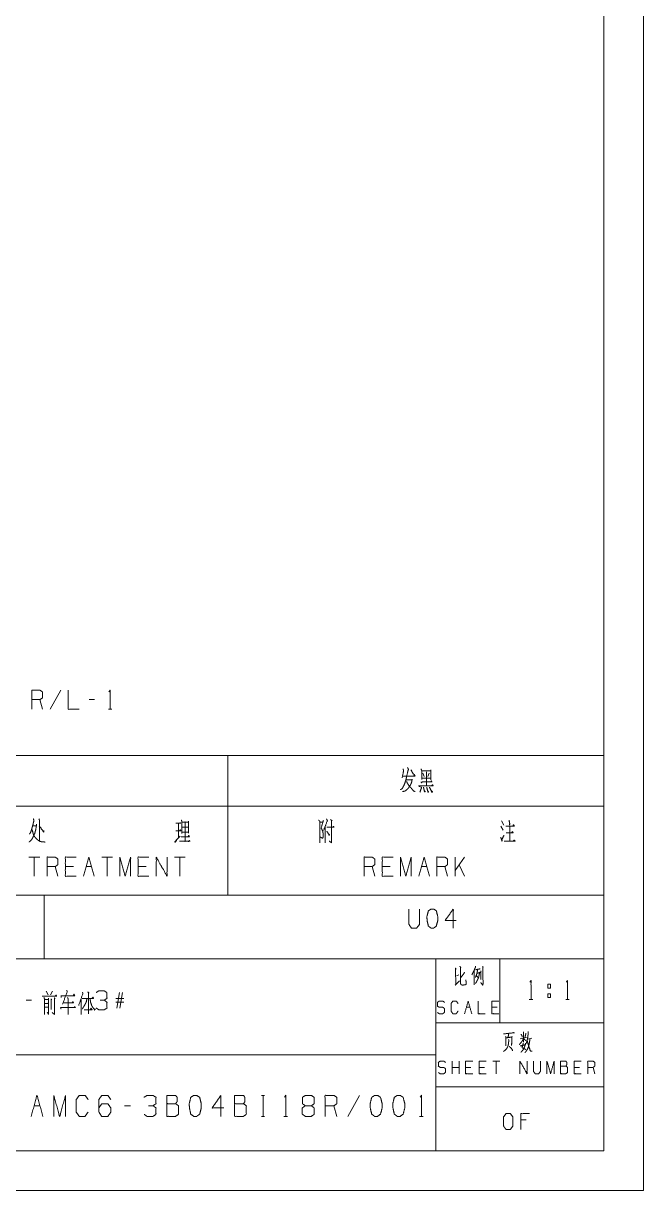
# Model space of a CAD drawing. Header units: millimetres. Extents: x 0 to 210, y 0 to 297.
# Drawn here: x 132.4 to 210, y 0 to 146.1 of the extents above; entities that cross this region are included whole.
import ezdxf

# ---------------------------------------------------------------- set-up
doc = ezdxf.new("R2010")
doc.units = ezdxf.units.MM
doc.layers.add('101', color=7, linetype='Continuous', true_color=0xffffff)

msp = doc.modelspace()

# ---------------------------------------------------------------- linework, layer by layer
at = {"layer": '101', "color": 133, "linetype": 'Continuous', "lineweight": 18}
for p, q in [((210, 0), (210, 297)), ((205, 5), (205, 292)), ((25, 37), (205, 37)), ((135, 37), (135, 29)), ((25, 29), (205, 29)), ((184, 29), (184, 5)), ((192, 29), (192, 21)), ((184, 21), (205, 21)), ((75, 17), (184, 17)), ((184, 13), (205, 13)), ((25, 5), (205, 5)), ((25, 5), (205, 5)), ((0, 0), (210, 0))]:
    msp.add_line(p, q, dxfattribs=at)
at = {"layer": '101', "color": 72, "linetype": 'Continuous', "lineweight": 18}
for p, q in [((134.82, 60.26), (134.48, 61.46)), ((137.09, 62.63), (135.75, 60.26)), ((141.31, 61.46), (140.64, 61.46)), ((143.04, 60.26), (143.46, 60.26)), ((128, 54.46), (158, 54.46)), ((158, 54.46), (205, 54.46)), ((158, 54.46), (158, 48.11)), ((205, 54.46), (205, 48.11)), ((183.36, 52.65), (183.36, 51.43)), ((180.33, 51.4), (181, 51.4)), ((182.27, 52.53), (183.36, 52.53)), ((182.29, 51.62), (183.36, 51.62)), ((182.36, 52.25), (182.55, 51.83)), ((182.83, 52.43), (182.83, 50.68)), ((183.19, 52.25), (183.01, 51.83)), ((128, 48.11), (158, 48.11)), ((158, 48.11), (205, 48.11)), ((158, 48.11), (158, 37)), ((205, 48.11), (205, 37)), ((133.6, 45.68), (134.03, 45.68)), ((151.81, 45.95), (151.81, 44.13)), ((152.25, 45.48), (153.03, 45.48)), ((169.52, 46.1), (169.87, 46.1)), ((170.17, 45.6), (170.17, 43.53)), ((170.84, 46.45), (171.02, 46.3)), ((192.12, 45.6), (192.42, 45.12)), ((192.21, 46.3), (192.51, 45.75)), ((134.45, 41.74), (133.11, 41.74)), ((133.78, 41.74), (133.78, 39.36)), ((143.56, 41.74), (142.21, 41.74)), ((142.88, 41.74), (142.88, 39.36)), ((152.66, 41.74), (151.32, 41.74)), ((151.99, 41.74), (151.99, 39.36)), ((187.58, 41.74), (186.41, 40.09)), ((186.41, 39.36), (186.41, 41.74)), ((136.73, 39.36), (136.39, 40.56)), ((138.67, 40.56), (137.66, 40.56)), ((140.27, 40.56), (140.94, 40.56)), ((147.77, 40.56), (146.76, 40.56)), ((176.37, 39.36), (176.04, 40.56)), ((178.31, 40.56), (177.31, 40.56)), ((182.19, 40.56), (182.87, 40.56)), ((185.48, 39.36), (185.14, 40.56)), ((187.58, 39.36), (186.91, 40.79)), ((128, 37), (158, 37)), ((158, 37), (205, 37)), ((186.57, 26.88), (186.89, 27.01)), ((135.28, 24.96), (135.52, 24.51)), ((136.04, 24.96), (135.82, 24.51)), ((133.42, 23.84), (132.75, 23.84)), ((139.62, 23.91), (139.62, 22.06)), ((144.97, 24.06), (143.96, 24.06)), ((144.97, 23.59), (143.96, 23.59)), ((144.12, 22.86), (144.45, 24.79)), ((144.81, 24.79), (144.47, 22.86)), ((195.7, 23.93), (196.13, 23.93)), ((198.01, 24.65), (198.01, 24.18)), ((198.01, 24.65), (198.35, 24.65)), ((200.25, 23.93), (200.68, 23.93)), ((135.37, 22.34), (135.54, 22.06)), ((138.88, 22.89), (138.79, 23.06)), ((140.87, 22.84), (140.78, 22.64)), ((187.83, 22.95), (188.27, 22.95)), ((191.67, 22.95), (191, 22.95)), ((194.57, 19.02), (195.36, 19.18)), ((195.48, 18.95), (196.02, 19.08)), ((186.03, 14.64), (186.03, 16.21)), ((186.92, 14.64), (186.92, 16.21)), ((192.01, 16.21), (191.12, 16.21)), ((191.57, 16.21), (191.57, 14.64)), ((186.92, 15.43), (186.03, 15.43)), ((188.4, 15.43), (187.73, 15.43)), ((190.09, 15.43), (189.43, 15.43)), ((201.97, 15.43), (201.31, 15.43)), ((203.89, 14.64), (203.67, 15.43)), ((162.21, 11.92), (162.58, 11.92)), ((162.41, 11.92), (162.41, 9.3)), ((174.46, 11.92), (172.98, 9.3)), ((133.75, 10.63), (134.49, 10.63)), ((145.8, 10.63), (145.06, 10.63)), ((171.63, 9.3), (171.26, 10.63)), ((162.21, 9.3), (162.58, 9.3)), ((165, 9.3), (165.47, 9.3)), ((181.97, 9.3), (182.44, 9.3)), ((195.32, 8.85), (194.63, 8.85))]:
    msp.add_line(p, q, dxfattribs=at)
for points, knots in [([(133.47, 60.26), (133.47, 62.63), (134.48, 62.63), (134.82, 62.41), (134.82, 61.68), (134.48, 61.46), (133.47, 61.46)], [0, 0, 0.400952, 0.571035, 0.639278, 0.761674, 0.829917, 1, 1]), ([(138.03, 62.63), (138.03, 60.26), (139.37, 60.26)], [0, 0, 0.638733, 1, 1]), ([(143.11, 62.43), (143.25, 62.63), (143.25, 60.26)], [0, 0, 0.09349, 1, 1]), ([(180.45, 52.95), (180.58, 52.78), (180.35, 51.83), (180.28, 51.47), (180.1, 50.93), (180.01, 50.7), (179.9, 50.53), (179.83, 50.35), (179.59, 50.18)], [0, 0, 0.069933, 0.388856, 0.50537, 0.693872, 0.77275, 0.839519, 0.901106, 1, 1]), ([(179.92, 52.78), (179.97, 52.53), (179.78, 51.65)], [0, 0, 0.22186, 1, 1]), ([(180.89, 52.68), (181.19, 52.13), (181.23, 52.22)], [0, 0, 0.855264, 1, 1]), ([(182.15, 52.78), (182.25, 52.55), (182.25, 51.47)], [0, 0, 0.187903, 1, 1]), ([(181.04, 51.5), (181, 51.2), (180.91, 50.93), (180.77, 50.68), (180.58, 50.38), (180.36, 50.18), (180.17, 50.02), (179.85, 49.95)], [0, 0, 0.143872, 0.28145, 0.418244, 0.588512, 0.727362, 0.844321, 1, 1]), ([(179.87, 51.88), (181.41, 51.88), (181.32, 52.08), (181.23, 51.88)], [0, 0, 0.778578, 0.889291, 1, 1]), ([(180.35, 51.2), (180.42, 51.05), (180.56, 50.83), (180.66, 50.65), (180.89, 50.43), (181.04, 50.23), (181.23, 50.02), (181.42, 49.95)], [0, 0, 0.098119, 0.25536, 0.376435, 0.56672, 0.711651, 0.876695, 1, 1]), ([(182.27, 51.12), (182.25, 51.03), (182.13, 51.15), (183.52, 51.15), (183.44, 51.28), (183.35, 51.15)], [0, 0, 0.05129, 0.140117, 0.84536, 0.922677, 1, 1]), ([(182.06, 50.68), (181.97, 50.58), (181.86, 50.68), (183.67, 50.68), (183.59, 50.8), (183.47, 50.68)], [0, 0, 0.055568, 0.11626, 0.866966, 0.926768, 1, 1]), ([(182.11, 50.55), (182.22, 50.45), (182.02, 49.88)], [0, 0, 0.193633, 1, 1]), ([(182.46, 50.48), (182.6, 49.9), (182.69, 49.95), (182.55, 50.1)], [0, 0, 0.658074, 0.770913, 1, 1]), ([(182.87, 50.48), (183.03, 49.88), (183.1, 49.88), (182.98, 50.08)], [0, 0, 0.669907, 0.746201, 1, 1]), ([(183.21, 50.48), (183.54, 49.85), (183.61, 49.9), (183.44, 50.08)], [0, 0, 0.679076, 0.761949, 1, 1]), ([(134.06, 45.85), (133.95, 45.12), (133.88, 44.9), (133.85, 44.73), (133.74, 44.55), (133.65, 44.35), (133.6, 44.2), (133.48, 44), (133.37, 43.85), (133.14, 43.63)], [0, 0, 0.296654, 0.39214, 0.464421, 0.547268, 0.635794, 0.700206, 0.795423, 0.869796, 1, 1]), ([(133.65, 46.55), (133.74, 46.33), (133.65, 46), (133.62, 45.83), (133.55, 45.6), (133.48, 45.35), (133.41, 45.12), (133.35, 44.93), (133.27, 44.77), (133.16, 44.6)], [0, 0, 0.116543, 0.278922, 0.364994, 0.478699, 0.603955, 0.717661, 0.817415, 0.901348, 1, 1]), ([(134.36, 46.53), (134.43, 46.35), (134.43, 43.83)], [0, 0, 0.06955, 1, 1]), ([(134.4, 45.65), (134.98, 44.85), (134.98, 45.08)], [0, 0, 0.814823, 1, 1]), ([(151.49, 45.98), (152.1, 45.98), (152.02, 46.08), (151.99, 45.95)], [0, 0, 0.704249, 0.847765, 1, 1]), ([(152.17, 46.38), (152.25, 46.22), (152.25, 44.73), (152.25, 44.85), (153.07, 44.85), (153.07, 44.73), (153.07, 46.22), (153.07, 46.13), (152.25, 46.13), (152.64, 46.13), (152.64, 43.73), (151.94, 43.73), (153.28, 43.73), (153.19, 43.78), (153.17, 43.83), (153.07, 43.67)], [0, 0, 0.016858, 0.162099, 0.174203, 0.252928, 0.265032, 0.410274, 0.419956, 0.498682, 0.536333, 0.76872, 0.837177, 0.967246, 0.977078, 0.982212, 1, 1]), ([(169.34, 46.38), (169.5, 46.22), (169.5, 43.53)], [0, 0, 0.074912, 1, 1]), ([(169.94, 46.33), (169.66, 45.37), (169.77, 45.2), (169.84, 45.02), (169.91, 44.68), (169.91, 44.25), (169.84, 44.1), (169.59, 44.23)], [0, 0, 0.379816, 0.458223, 0.530548, 0.667372, 0.830226, 0.89377, 1, 1]), ([(170.33, 46.53), (170.44, 46.3), (169.96, 45.08)], [0, 0, 0.1591, 1, 1]), ([(170.35, 45.48), (171.27, 45.48), (171.2, 45.62), (171.14, 45.5)], [0, 0, 0.752925, 0.888766, 1, 1]), ([(170.95, 46.35), (170.95, 43.53), (170.68, 43.75)], [0, 0, 0.890401, 1, 1]), ([(193.26, 45.6), (193.26, 43.75), (192.55, 43.75), (193.94, 43.75), (193.8, 43.9), (193.71, 43.75)], [0, 0, 0.426897, 0.590045, 0.912257, 0.959827, 1, 1]), ([(192.78, 45.62), (193.84, 45.62), (193.71, 45.83), (193.66, 45.65)], [0, 0, 0.717264, 0.876322, 1, 1]), ([(193.17, 46.35), (193.26, 45.87), (193.27, 45.98), (193.22, 45.75)], [0, 0, 0.592187, 0.716659, 1, 1]), ([(133.48, 45.2), (133.55, 45.02), (133.6, 44.83), (133.64, 44.65), (133.81, 44.3), (133.9, 44.2), (134.15, 43.95), (134.29, 43.83), (134.47, 43.73), (134.71, 43.65), (134.94, 43.65), (135.12, 43.63)], [0, 0, 0.075193, 0.157622, 0.228748, 0.384953, 0.438117, 0.578252, 0.653438, 0.734338, 0.837349, 0.928887, 1, 1]), ([(151.57, 43.85), (151.41, 43.6), (151.34, 43.67), (152.02, 44.38)], [0, 0, 0.214442, 0.289032, 1, 1]), ([(151.48, 45.05), (152.1, 45.05), (152.02, 45.2), (151.99, 45.08)], [0, 0, 0.676568, 0.857927, 1, 1]), ([(152.17, 44.3), (153.17, 44.3), (153.1, 44.48), (153.03, 44.33)], [0, 0, 0.739677, 0.87825, 1, 1]), ([(170.37, 45), (170.68, 44.48), (170.7, 44.58), (170.61, 44.6)], [0, 0, 0.760435, 0.886228, 1, 1]), ([(192.12, 44.23), (192.3, 43.73), (192.27, 43.95), (192.53, 44.48)], [0, 0, 0.393933, 0.563116, 1, 1]), ([(192.8, 44.8), (193.68, 44.8), (193.59, 44.95), (193.5, 44.83)], [0, 0, 0.729814, 0.873584, 1, 1]), ([(135.38, 39.36), (135.38, 41.74), (136.39, 41.74), (136.73, 41.51), (136.73, 40.79), (136.39, 40.56), (135.38, 40.56)], [0, 0, 0.400952, 0.571035, 0.639278, 0.761674, 0.829917, 1, 1]), ([(139, 39.36), (137.66, 39.36), (137.66, 41.74), (139, 41.74)], [0, 0, 0.26539, 0.73461, 1, 1]), ([(139.94, 39.36), (140.61, 41.74), (141.28, 39.36)], [0, 0, 0.5, 1, 1]), ([(144.49, 39.36), (144.49, 41.74), (145.16, 39.36), (145.83, 41.74), (145.83, 39.36)], [0, 0, 0.245192, 0.5, 0.754808, 1, 1]), ([(148.11, 39.36), (146.76, 39.36), (146.76, 41.74), (148.11, 41.74)], [0, 0, 0.26539, 0.73461, 1, 1]), ([(149.04, 39.36), (149.04, 41.74), (150.38, 39.36), (150.38, 41.74)], [0, 0, 0.317574, 0.682426, 1, 1]), ([(175.03, 39.36), (175.03, 41.74), (176.04, 41.74), (176.37, 41.51), (176.37, 40.79), (176.04, 40.56), (175.03, 40.56)], [0, 0, 0.400951, 0.571036, 0.639278, 0.761673, 0.829915, 1, 1]), ([(178.65, 39.36), (177.31, 39.36), (177.31, 41.74), (178.65, 41.74)], [0, 0, 0.265392, 0.734608, 1, 1]), ([(179.58, 39.36), (179.58, 41.74), (180.25, 39.36), (180.93, 41.74), (180.93, 39.36)], [0, 0, 0.245192, 0.5, 0.754808, 1, 1]), ([(184.13, 39.36), (184.13, 41.74), (185.14, 41.74), (185.48, 41.51), (185.48, 40.79), (185.14, 40.56), (184.13, 40.56)], [0, 0, 0.400951, 0.571036, 0.639278, 0.761673, 0.829915, 1, 1]), ([(180.63, 35.24), (180.63, 33.34), (180.95, 32.87), (181.62, 32.87), (181.97, 33.34), (181.97, 35.24)], [0, 0, 0.337151, 0.438598, 0.55778, 0.662849, 1, 1]), ([(183.74, 32.87), (184.07, 33.12), (184.25, 33.82), (184.25, 34.29), (184.07, 35.02), (183.74, 35.24), (183.4, 35.24), (183.07, 35.02), (182.89, 34.29), (182.91, 33.82), (183.07, 33.12), (183.4, 32.87), (183.74, 32.87)], [0, 0, 0.067524, 0.18397, 0.260583, 0.380942, 0.446139, 0.500306, 0.565503, 0.685863, 0.762528, 0.878309, 0.945833, 1, 1]), ([(186.53, 33.82), (185.18, 33.82), (186.19, 35.24), (186.19, 32.87)], [0, 0, 0.245869, 0.565295, 1, 1]), ([(186.41, 27.86), (186.56, 27.73), (186.47, 27.77), (186.5, 25.79), (186.41, 25.7), (186.97, 26.26)], [0, 0, 0.060255, 0.090729, 0.71461, 0.752496, 1, 1]), ([(187.01, 28.09), (187.13, 27.94), (187.08, 27.98), (187.08, 27.55), (187.08, 26.72), (187.08, 26.43), (187.08, 26.33), (187.1, 25.93), (187.14, 25.83), (187.2, 25.77), (187.33, 25.73), (187.6, 25.75), (187.79, 25.81), (187.8, 25.83), (187.77, 26.37)], [0, 0, 0.050888, 0.067372, 0.186119, 0.412301, 0.491466, 0.519738, 0.627249, 0.657961, 0.681273, 0.718989, 0.79117, 0.845839, 0.852764, 1, 1]), ([(188.97, 28.09), (188.96, 27.98), (188.78, 27.53), (188.63, 27.26), (188.52, 27.01)], [0, 0, 0.089069, 0.504979, 0.766001, 1, 1]), ([(188.99, 27.67), (189.01, 27.65), (189.04, 27.65), (189.56, 27.77), (189.51, 27.77), (189.44, 27.73)], [0, 0, 0.049781, 0.090425, 0.822292, 0.883256, 1, 1]), ([(189.86, 28.06), (189.92, 27.98), (189.89, 27.96), (189.91, 25.91), (189.91, 25.89), (189.89, 25.77), (189.86, 25.73), (189.63, 26.04), (189.86, 25.75), (189.89, 25.83)], [0, 0, 0.031371, 0.042462, 0.676474, 0.682878, 0.721568, 0.737253, 0.857567, 0.972831, 1, 1]), ([(187.08, 26.62), (187.51, 27.15), (187.58, 27.34)], [0, 0, 0.77398, 1, 1]), ([(188.81, 27.53), (188.8, 25.77), (188.78, 25.89), (188.78, 25.91), (188.8, 26.1)], [0, 0, 0.841012, 0.900786, 0.910681, 1, 1]), ([(189.22, 27.61), (189.23, 27.57), (189.16, 27.28), (189.09, 27.01), (189.01, 26.82), (188.96, 26.68)], [0, 0, 0.044894, 0.350479, 0.635591, 0.840224, 1, 1]), ([(189.22, 27.22), (189.51, 27.28), (189.48, 27.34), (189.45, 27.11), (189.4, 26.91), (189.37, 26.74), (189.31, 26.57), (189.23, 26.43), (189.16, 26.26), (189.09, 26.14), (189.01, 25.99), (188.96, 25.93)], [0, 0, 0.158182, 0.194476, 0.315843, 0.429568, 0.518472, 0.611327, 0.697145, 0.792857, 0.869066, 0.954883, 1, 1]), ([(189.07, 26.91), (189.2, 26.78), (189.23, 26.68)], [0, 0, 0.6273, 1, 1]), ([(189.64, 27.51), (189.67, 27.46), (189.64, 27.44), (189.64, 26.45), (189.63, 26.55), (189.64, 26.68)], [0, 0, 0.038712, 0.066084, 0.824707, 0.904517, 1, 1]), ([(195.77, 26.1), (195.91, 26.3), (195.91, 23.93)], [0, 0, 0.09349, 1, 1]), ([(200.33, 26.1), (200.47, 26.3), (200.47, 23.93)], [0, 0, 0.09349, 1, 1]), ([(137.82, 25.06), (137.91, 24.94), (137.31, 23.34)], [0, 0, 0.082206, 1, 1]), ([(140.45, 24.86), (140.66, 24.76), (140.57, 24.74), (140.57, 22.11)], [0, 0, 0.079453, 0.110573, 1, 1]), ([(142.53, 23.84), (142.87, 24.06), (142.87, 24.79), (142.53, 25.01), (141.84, 25.01), (141.51, 24.79)], [0, 0, 0.153875, 0.429853, 0.583728, 0.846125, 1, 1]), ([(198.01, 25.35), (198.01, 25.83), (198.35, 25.83), (198.35, 25.35), (198.01, 25.35)], [0, 0, 0.292908, 0.5, 0.792908, 1, 1]), ([(134.78, 24.34), (136.57, 24.34), (136.51, 24.49), (136.39, 24.36)], [0, 0, 0.842004, 0.917045, 1, 1]), ([(134.99, 24.16), (135.06, 23.99), (135.06, 22.04), (135.06, 23.94), (135.54, 23.94), (135.54, 24.06), (135.54, 22.06), (135.54, 23.44), (135.05, 23.44), (135.05, 22.96), (135.52, 22.96)], [0, 0, 0.019945, 0.226008, 0.426788, 0.477219, 0.490428, 0.701776, 0.847077, 0.899375, 0.94957, 1, 1]), ([(135.88, 23.99), (135.97, 23.91), (135.9, 23.94), (135.9, 22.69)], [0, 0, 0.080439, 0.132479, 1, 1]), ([(136.27, 24.14), (136.39, 24.04), (136.3, 24.11), (136.3, 22.04), (136.02, 22.29)], [0, 0, 0.058327, 0.100822, 0.861606, 1, 1]), ([(137.15, 24.19), (137.13, 24.39), (138.83, 24.39), (138.74, 24.59), (138.65, 24.41)], [0, 0, 0.086831, 0.820652, 0.915216, 1, 1]), ([(137.38, 23.51), (138.68, 23.51), (138.6, 23.66), (138.51, 23.51)], [0, 0, 0.789755, 0.894878, 1, 1]), ([(137.92, 24.16), (138.01, 24.04), (138.01, 22.06)], [0, 0, 0.071936, 1, 1]), ([(139.76, 24.81), (139.87, 24.71), (139.33, 23.19)], [0, 0, 0.082804, 1, 1]), ([(139.78, 24.06), (141.19, 24.06), (141.12, 24.24), (141.01, 24.11)], [0, 0, 0.800377, 0.907211, 1, 1]), ([(140.36, 24.01), (140.27, 23.59), (140.04, 23.16), (139.78, 22.74)], [0, 0, 0.306099, 0.646782, 1, 1]), ([(140.75, 24.04), (140.82, 23.59), (140.96, 23.16), (141.21, 22.76), (141.37, 22.71), (141.42, 22.74), (141.28, 22.59)], [0, 0, 0.252327, 0.500435, 0.76098, 0.853344, 0.885814, 1, 1]), ([(141.52, 22.86), (141.84, 22.64), (142.53, 22.64), (142.87, 22.86), (142.87, 23.59), (142.53, 23.84), (142.02, 23.84)], [0, 0, 0.124121, 0.343688, 0.472447, 0.703378, 0.836733, 1, 1]), ([(184.2, 22.3), (184.42, 22.15), (184.88, 22.15), (185.1, 22.32), (185.1, 22.78), (184.88, 22.95), (184.43, 22.95), (184.2, 23.09), (184.2, 23.57), (184.43, 23.72), (184.88, 23.72), (185.1, 23.57)], [0, 0, 0.068033, 0.184053, 0.254519, 0.372335, 0.442802, 0.555844, 0.62637, 0.748394, 0.81892, 0.931963, 1, 1]), ([(186.79, 22.47), (186.56, 22.15), (186.13, 22.15), (185.91, 22.47), (185.91, 23.41), (186.13, 23.72), (186.58, 23.72), (186.8, 23.41)], [0, 0, 0.114566, 0.243364, 0.357934, 0.638584, 0.753153, 0.88543, 1, 1]), ([(187.61, 22.15), (188.05, 23.72), (188.5, 22.15)], [0, 0, 0.499999, 1, 1]), ([(189.3, 23.72), (189.3, 22.15), (190.19, 22.15)], [0, 0, 0.638737, 1, 1]), ([(191.89, 22.15), (191, 22.15), (191, 23.72), (191.89, 23.72)], [0, 0, 0.265388, 0.734612, 1, 1]), ([(198.35, 24.65), (198.35, 24.18), (198.01, 24.18)], [0, 0, 0.585816, 1, 1]), ([(137.13, 22.74), (137.06, 22.94), (138.9, 22.94), (138.79, 22.99)], [0, 0, 0.097865, 0.945909, 1, 1]), ([(140.01, 22.64), (141, 22.64), (140.87, 22.86)], [0, 0, 0.794017, 1, 1]), ([(192.48, 19.62), (193.82, 19.76), (193.76, 19.78), (193.62, 19.76)], [0, 0, 0.865803, 0.905501, 1, 1]), ([(192.74, 19.29), (192.77, 19.12), (192.78, 18.69), (192.78, 18.11), (192.77, 18.19), (192.77, 18.33)], [0, 0, 0.119124, 0.427225, 0.837795, 0.897357, 1, 1]), ([(192.77, 19.12), (193.56, 19.24), (193.52, 19.29), (193.5, 18.93), (193.5, 18.56), (193.49, 18.33), (193.47, 18.15), (193.46, 18.23), (193.49, 18.42)], [0, 0, 0.351979, 0.378529, 0.533489, 0.697424, 0.797813, 0.880033, 0.917027, 1, 1]), ([(193.09, 19.68), (193.12, 19.55), (193.02, 19.16)], [0, 0, 0.238945, 1, 1]), ([(194.98, 19.04), (194.85, 18.81), (194.72, 18.6), (194.58, 18.44), (194.45, 18.29)], [0, 0, 0.287233, 0.555137, 0.786183, 1, 1]), ([(194.66, 19.6), (194.79, 19.37), (194.82, 19.22)], [0, 0, 0.640218, 1, 1]), ([(194.96, 19.87), (194.99, 19.72), (194.99, 18.58), (194.96, 18.73), (194.99, 18.85)], [0, 0, 0.094654, 0.823642, 0.918295, 1, 1]), ([(194.99, 19), (195.17, 18.87), (195.26, 18.77)], [0, 0, 0.613114, 1, 1]), ([(195.26, 19.72), (195.26, 19.62), (195.14, 19.14)], [0, 0, 0.174306, 1, 1]), ([(195.56, 19.91), (195.56, 19.78), (195.55, 19.55), (195.51, 19.27), (195.46, 18.95), (195.4, 18.71), (195.33, 18.48), (195.32, 18.42)], [0, 0, 0.081859, 0.232245, 0.425428, 0.632112, 0.800315, 0.957949, 1, 1]), ([(193.11, 18.91), (193.14, 18.79), (193.12, 18.75), (193.11, 18.46), (193.06, 18.21), (193.02, 18.06), (192.95, 17.92), (192.86, 17.77), (192.71, 17.61), (192.56, 17.48), (192.45, 17.42)], [0, 0, 0.073226, 0.098425, 0.264943, 0.409701, 0.496587, 0.589742, 0.686971, 0.813796, 0.923946, 1, 1]), ([(193.18, 18.06), (193.38, 17.88), (193.5, 17.75), (193.56, 17.67), (193.6, 17.51), (193.52, 17.71)], [0, 0, 0.292978, 0.473572, 0.580854, 0.762109, 1, 1]), ([(194.57, 18.11), (195.2, 18.25), (195.21, 18.44), (195.21, 18.35), (195.14, 18.11), (195.04, 17.84), (194.93, 17.63), (194.82, 17.51), (194.72, 17.38), (194.64, 17.32)], [0, 0, 0.304469, 0.392577, 0.431617, 0.55371, 0.68947, 0.798366, 0.878841, 0.95475, 1, 1]), ([(194.95, 18.46), (194.79, 17.88), (194.89, 17.84), (195.01, 17.8), (195.13, 17.73), (195.27, 17.65)], [0, 0, 0.529111, 0.626299, 0.735529, 0.852099, 1, 1]), ([(195.77, 18.95), (195.73, 18.6), (195.68, 18.35), (195.64, 18.15), (195.58, 17.96), (195.46, 17.71), (195.36, 17.53), (195.24, 17.36), (195.15, 17.28)], [0, 0, 0.194372, 0.332632, 0.448612, 0.555646, 0.70616, 0.822691, 0.933849, 1, 1]), ([(195.45, 18.69), (195.48, 18.64), (195.62, 18.06), (195.73, 17.8), (195.83, 17.51), (195.86, 17.44), (196.08, 17.46), (195.86, 17.48), (195.78, 17.61)], [0, 0, 0.026719, 0.34174, 0.493478, 0.65546, 0.691638, 0.807834, 0.92403, 1, 1]), ([(184.32, 14.79), (184.54, 14.64), (185, 14.64), (185.22, 14.8), (185.22, 15.27), (185, 15.43), (184.56, 15.43), (184.32, 15.58), (184.32, 16.06), (184.56, 16.21), (185, 16.21), (185.22, 16.06)], [0, 0, 0.068037, 0.184053, 0.254519, 0.372335, 0.442801, 0.555843, 0.62637, 0.748394, 0.81892, 0.931963, 1, 1]), ([(188.62, 14.64), (187.73, 14.64), (187.73, 16.21), (188.62, 16.21)], [0, 0, 0.265391, 0.734609, 1, 1]), ([(190.32, 14.64), (189.43, 14.64), (189.43, 16.21), (190.32, 16.21)], [0, 0, 0.265391, 0.734609, 1, 1]), ([(194.52, 14.64), (194.52, 16.21), (195.41, 14.64), (195.41, 16.21)], [0, 0, 0.317574, 0.682426, 1, 1]), ([(196.21, 16.21), (196.21, 14.95), (196.43, 14.64), (196.87, 14.64), (197.1, 14.95), (197.1, 16.21)], [0, 0, 0.33715, 0.438597, 0.557783, 0.66285, 1, 1]), ([(197.91, 14.64), (197.91, 16.21), (198.36, 14.64), (198.8, 16.21), (198.8, 14.64)], [0, 0, 0.245192, 0.5, 0.754808, 1, 1]), ([(199.61, 15.58), (199.61, 16.21), (200.28, 16.21), (200.38, 16.06), (200.38, 15.75), (200.28, 15.58), (199.61, 15.58), (199.61, 14.64), (200.26, 14.64), (200.49, 14.79), (200.49, 15.43), (200.28, 15.58)], [0, 0, 0.115918, 0.238848, 0.272469, 0.330428, 0.366583, 0.489513, 0.66339, 0.784161, 0.833486, 0.952454, 1, 1]), ([(202.2, 14.64), (201.31, 14.64), (201.31, 16.21), (202.2, 16.21)], [0, 0, 0.265388, 0.734612, 1, 1]), ([(203, 14.64), (203, 16.21), (203.67, 16.21), (203.89, 16.06), (203.89, 15.58), (203.67, 15.43), (203, 15.43)], [0, 0, 0.400954, 0.571038, 0.639279, 0.761675, 0.829916, 1, 1]), ([(133.38, 9.3), (134.12, 11.92), (134.86, 9.3)], [0, 0, 0.5, 1, 1]), ([(136.21, 9.3), (136.21, 11.92), (136.95, 9.3), (137.69, 11.92), (137.69, 9.3)], [0, 0, 0.245192, 0.5, 0.754808, 1, 1]), ([(140.5, 9.83), (140.13, 9.3), (139.4, 9.3), (139.03, 9.83), (139.03, 11.4), (139.4, 11.92), (140.15, 11.92), (140.52, 11.4)], [0, 0, 0.114568, 0.243367, 0.357935, 0.638584, 0.753152, 0.885432, 1, 1]), ([(141.86, 10.35), (142.21, 10.88), (142.98, 10.88), (143.35, 10.35), (143.35, 9.83), (142.98, 9.3), (142.21, 9.3), (141.86, 9.83), (141.86, 11.4), (142.21, 11.92), (142.98, 11.92), (143.35, 11.4)], [0, 0, 0.076963, 0.169761, 0.248073, 0.312018, 0.39033, 0.483129, 0.560092, 0.751927, 0.82889, 0.921688, 1, 1]), ([(148.63, 10.63), (149, 10.88), (149, 11.68), (148.63, 11.92), (147.87, 11.92), (147.5, 11.68)], [0, 0, 0.153874, 0.429853, 0.583727, 0.846126, 1, 1]), ([(150.35, 10.88), (150.35, 11.92), (151.46, 11.92), (151.64, 11.68), (151.64, 11.15), (151.46, 10.88), (150.35, 10.88), (150.35, 9.3), (151.44, 9.3), (151.81, 9.55), (151.81, 10.63), (151.46, 10.88)], [0, 0, 0.115917, 0.238847, 0.272469, 0.330428, 0.366584, 0.489514, 0.663389, 0.784163, 0.833486, 0.952453, 1, 1]), ([(154.09, 9.3), (154.47, 9.58), (154.66, 10.35), (154.66, 10.88), (154.47, 11.68), (154.09, 11.92), (153.72, 11.92), (153.35, 11.68), (153.16, 10.88), (153.18, 10.35), (153.35, 9.58), (153.72, 9.3), (154.09, 9.3)], [0, 0, 0.067525, 0.183971, 0.260583, 0.380943, 0.44614, 0.500305, 0.565504, 0.685863, 0.762528, 0.878309, 0.945836, 1, 1]), ([(157.49, 10.35), (156.01, 10.35), (157.12, 11.92), (157.12, 9.3)], [0, 0, 0.245869, 0.565295, 1, 1]), ([(158.83, 10.88), (158.83, 11.92), (159.95, 11.92), (160.12, 11.68), (160.12, 11.15), (159.95, 10.88), (158.83, 10.88), (158.83, 9.3), (159.93, 9.3), (160.3, 9.55), (160.3, 10.63), (159.95, 10.88)], [0, 0, 0.115917, 0.238847, 0.272469, 0.330427, 0.366583, 0.489513, 0.663388, 0.784161, 0.833485, 0.952452, 1, 1]), ([(165.08, 11.7), (165.23, 11.92), (165.23, 9.3)], [0, 0, 0.093489, 1, 1]), ([(167.67, 10.63), (167.32, 10.88), (167.32, 11.68), (167.67, 11.92), (168.43, 11.92), (168.8, 11.68), (168.8, 10.88), (168.43, 10.63), (167.67, 10.63), (167.3, 10.35), (167.3, 9.58), (167.67, 9.3), (168.43, 9.3), (168.8, 9.55), (168.8, 10.35), (168.43, 10.63)], [0, 0, 0.047573, 0.136085, 0.183657, 0.267813, 0.317164, 0.405676, 0.455027, 0.539183, 0.590296, 0.675755, 0.726868, 0.811024, 0.860375, 0.948887, 1, 1]), ([(170.15, 9.3), (170.15, 11.92), (171.26, 11.92), (171.63, 11.68), (171.63, 10.88), (171.26, 10.63), (170.15, 10.63)], [0, 0, 0.400951, 0.571035, 0.639278, 0.761674, 0.829916, 1, 1]), ([(176.72, 9.3), (177.09, 9.58), (177.29, 10.35), (177.29, 10.88), (177.09, 11.68), (176.72, 11.92), (176.35, 11.92), (175.98, 11.68), (175.79, 10.88), (175.81, 10.35), (175.98, 9.58), (176.35, 9.3), (176.72, 9.3)], [0, 0, 0.067525, 0.183972, 0.260584, 0.380944, 0.446142, 0.500307, 0.565504, 0.685864, 0.762529, 0.87831, 0.945836, 1, 1]), ([(179.55, 9.3), (179.92, 9.58), (180.12, 10.35), (180.12, 10.88), (179.92, 11.68), (179.55, 11.92), (179.18, 11.92), (178.81, 11.68), (178.62, 10.88), (178.64, 10.35), (178.81, 9.58), (179.18, 9.3), (179.55, 9.3)], [0, 0, 0.067525, 0.183971, 0.260583, 0.380942, 0.446139, 0.500303, 0.565504, 0.685863, 0.762528, 0.878308, 0.945836, 1, 1]), ([(182.05, 11.7), (182.21, 11.92), (182.21, 9.3)], [0, 0, 0.093489, 1, 1]), ([(147.52, 9.55), (147.87, 9.3), (148.63, 9.3), (149, 9.55), (149, 10.35), (148.63, 10.63), (148.07, 10.63)], [0, 0, 0.12412, 0.343688, 0.472445, 0.703376, 0.83673, 1, 1]), ([(192.78, 7.67), (193.34, 7.67), (193.62, 8.06), (193.62, 9.24), (193.34, 9.64), (192.78, 9.64), (192.49, 9.24), (192.49, 8.06), (192.78, 7.67)], [0, 0, 0.102686, 0.191621, 0.409478, 0.498413, 0.601099, 0.691621, 0.909478, 1, 1]), ([(194.63, 7.67), (194.63, 9.64), (195.74, 9.64)], [0, 0, 0.638731, 1, 1])]:
    msp.add_open_spline(points, degree=1, knots=knots, dxfattribs=at)
msp.add_open_spline([(181.86, 39.36), (182.53, 41.74), (183.2, 39.36)], degree=1, dxfattribs=at)

doc.saveas('drawing.dxf')
